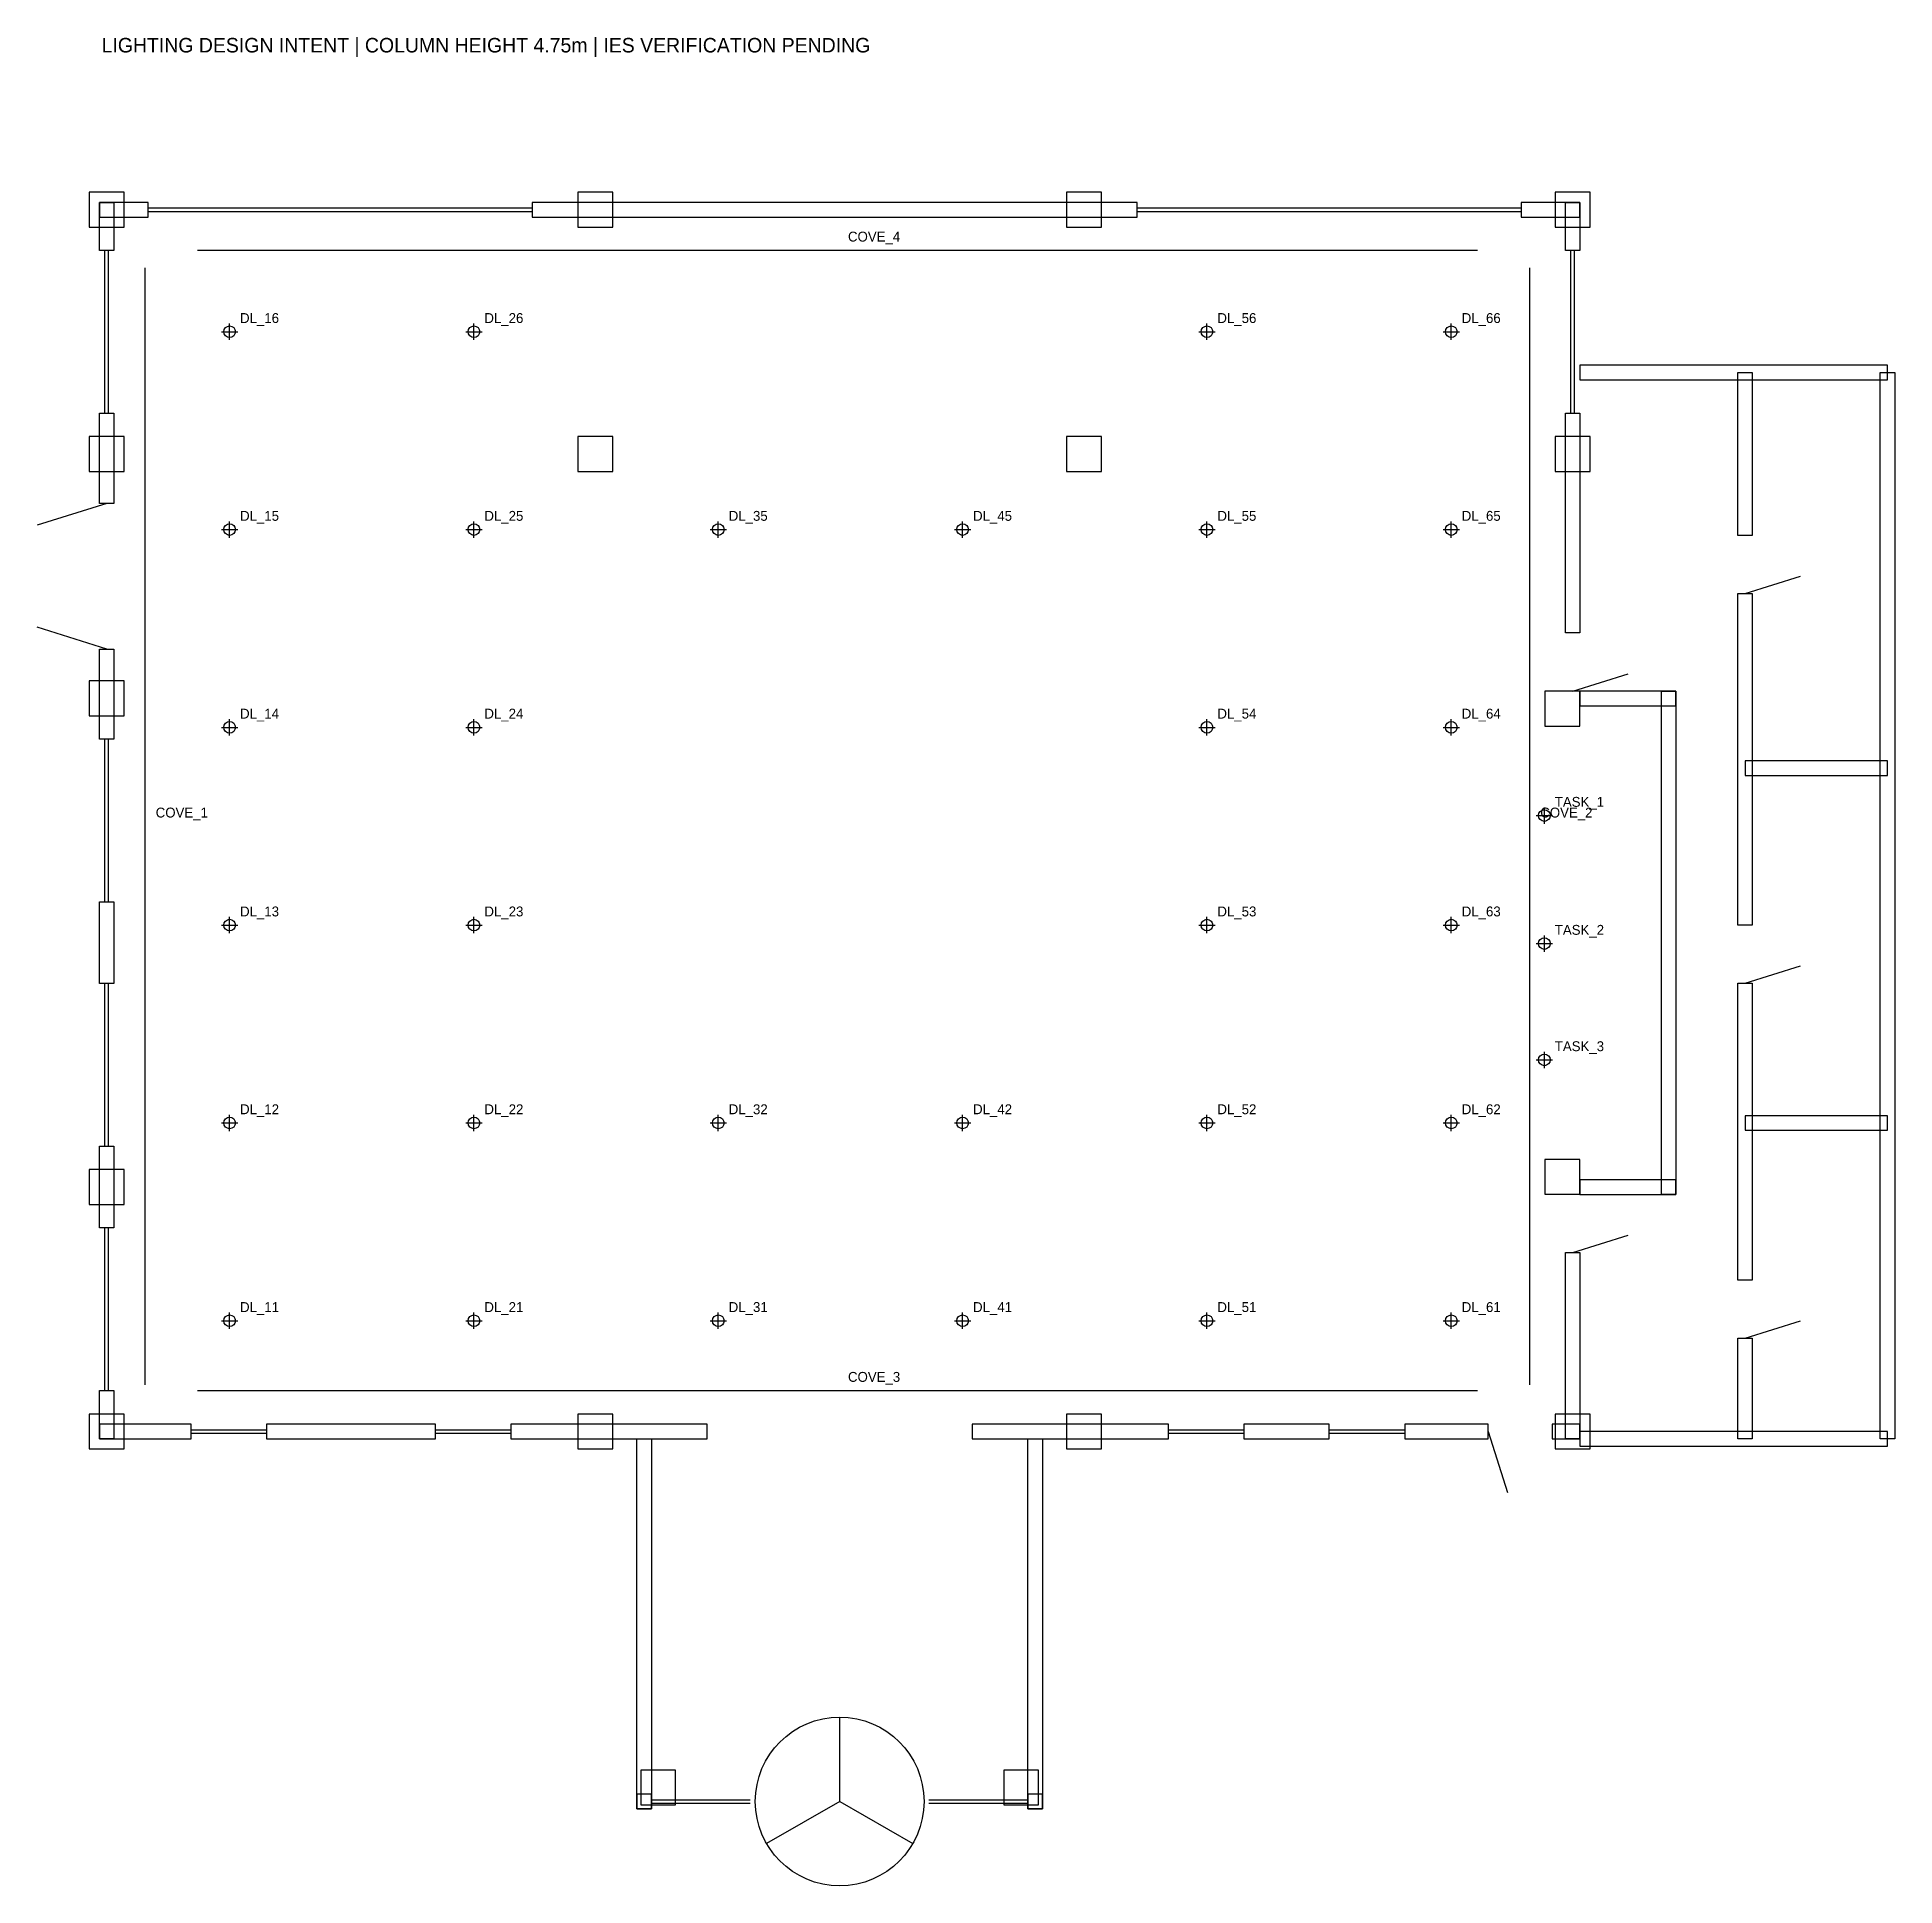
# Model space of a CAD drawing. Header units: metres. Extents: x 19.7 to 51.6, y 7.5 to 39.3.
import ezdxf

# ---------------------------------------------------------------- set-up
doc = ezdxf.new("R2010")
doc.units = ezdxf.units.M
for name, color, linetype in [('00_SOURCE_ARCHITECTURE', 8, 'Continuous'), ('01_GENERAL_DL', 2, 'Continuous'), ('02_RECEPTION_TASK', 1, 'Continuous'), ('03_COVE', 3, 'Continuous'), ('05_IDS', 7, 'Continuous')]:
    doc.layers.add(name, color=color, linetype=linetype)

msp = doc.modelspace()

# ---------------------------------------------------------------- linework, layer by layer
at = {"layer": '00_SOURCE_ARCHITECTURE'}
for p, q in [((21.6, 36.327), (28.2, 36.327)), ((21.6, 36.267), (28.2, 36.267)), ((38.6, 36.327), (45.2, 36.327)), ((38.6, 36.267), (45.2, 36.267)), ((20.857, 32.799), (20.857, 35.595)), ((20.917, 32.799), (20.917, 35.595)), ((46.057, 32.799), (46.057, 35.595)), ((46.117, 32.799), (46.117, 35.595)), ((20.887, 31.249), (19.692, 30.874)), ((49.05, 29.7), (50.004, 30)), ((20.887, 28.744), (19.692, 29.12)), ((46.087, 28.022), (47.041, 28.322)), ((20.857, 24.399), (20.857, 27.195)), ((20.917, 24.399), (20.917, 27.195)), ((20.857, 20.199), (20.857, 22.995)), ((20.917, 20.199), (20.917, 22.995)), ((49.05, 23), (50.004, 23.3)), ((20.857, 15.999), (20.857, 18.795)), ((20.917, 15.999), (20.917, 18.795)), ((46.087, 18.372), (47.041, 18.672)), ((49.05, 16.9), (50.004, 17.2)), ((22.337, 15.327), (23.637, 15.327)), ((22.337, 15.267), (23.637, 15.267)), ((26.537, 15.327), (27.837, 15.327)), ((26.537, 15.267), (27.837, 15.267)), ((39.137, 15.327), (40.437, 15.327)), ((39.137, 15.267), (40.437, 15.267)), ((41.9, 15.327), (43.2, 15.327)), ((41.9, 15.267), (43.2, 15.267)), ((44.637, 15.297), (44.967, 14.247)), ((33.487, 8.937), (33.487, 10.387)), ((30.25, 8.967), (31.95, 8.967)), ((35.02, 8.967), (36.72, 8.967)), ((30.25, 8.907), (31.95, 8.907)), ((33.487, 8.937), (32.231, 8.212)), ((33.487, 8.937), (34.743, 8.212)), ((35.02, 8.907), (36.72, 8.907))]:
    msp.add_line(p, q, dxfattribs=at)
for points in [[(20.587, 35.997), (21.187, 35.997), (21.187, 36.597), (20.587, 36.597)], [(20.762, 36.172), (21.6, 36.172), (21.6, 36.422), (20.762, 36.422)], [(20.762, 35.595), (20.762, 36.422), (21.012, 36.422), (21.012, 35.595)], [(28.2, 36.172), (38.6, 36.172), (38.6, 36.422), (28.2, 36.422)], [(28.987, 35.997), (29.587, 35.997), (29.587, 36.597), (28.987, 36.597)], [(37.387, 35.997), (37.987, 35.997), (37.987, 36.597), (37.387, 36.597)], [(45.2, 36.172), (46.212, 36.172), (46.212, 36.422), (45.2, 36.422)], [(45.787, 35.997), (46.387, 35.997), (46.387, 36.597), (45.787, 36.597)], [(45.962, 35.595), (45.962, 36.422), (46.212, 36.422), (46.212, 35.595)], [(46.212, 33.375), (51.5, 33.375), (51.5, 33.625), (46.212, 33.625)], [(48.925, 30.7), (48.925, 33.5), (49.175, 33.5), (49.175, 30.7)], [(51.375, 15.172), (51.375, 33.5), (51.625, 33.5), (51.625, 15.172)], [(20.762, 31.249), (20.762, 32.799), (21.012, 32.799), (21.012, 31.249)], [(45.962, 29.022), (45.962, 32.799), (46.212, 32.799), (46.212, 29.022)], [(20.587, 31.797), (21.187, 31.797), (21.187, 32.397), (20.587, 32.397)], [(28.987, 31.797), (29.587, 31.797), (29.587, 32.397), (28.987, 32.397)], [(37.387, 31.797), (37.987, 31.797), (37.987, 32.397), (37.387, 32.397)], [(45.787, 31.797), (46.387, 31.797), (46.387, 32.397), (45.787, 32.397)], [(48.925, 24), (48.925, 29.7), (49.175, 29.7), (49.175, 24)], [(20.762, 27.195), (20.762, 28.744), (21.012, 28.744), (21.012, 27.195)], [(20.587, 27.597), (21.187, 27.597), (21.187, 28.197), (20.587, 28.197)], [(45.61, 27.42), (46.21, 27.42), (46.21, 28.02), (45.61, 28.02)], [(46.212, 27.772), (47.862, 27.772), (47.862, 28.022), (46.212, 28.022)], [(47.612, 19.372), (47.612, 28.022), (47.862, 28.022), (47.862, 19.372)], [(49.05, 26.575), (51.5, 26.575), (51.5, 26.825), (49.05, 26.825)], [(20.762, 22.995), (20.762, 24.399), (21.012, 24.399), (21.012, 22.995)], [(48.925, 17.9), (48.925, 23), (49.175, 23), (49.175, 17.9)], [(49.05, 20.475), (51.5, 20.475), (51.5, 20.725), (49.05, 20.725)], [(20.762, 18.795), (20.762, 20.199), (21.012, 20.199), (21.012, 18.795)], [(45.61, 19.374), (46.21, 19.374), (46.21, 19.974), (45.61, 19.974)], [(20.587, 19.197), (21.187, 19.197), (21.187, 19.797), (20.587, 19.797)], [(46.212, 19.372), (47.862, 19.372), (47.862, 19.622), (46.212, 19.622)], [(45.962, 15.172), (45.962, 18.372), (46.212, 18.372), (46.212, 15.172)], [(48.925, 15.172), (48.925, 16.9), (49.175, 16.9), (49.175, 15.172)], [(20.762, 15.172), (20.762, 15.999), (21.012, 15.999), (21.012, 15.172)], [(20.587, 14.997), (21.187, 14.997), (21.187, 15.597), (20.587, 15.597)], [(20.762, 15.172), (22.337, 15.172), (22.337, 15.422), (20.762, 15.422)], [(23.637, 15.172), (26.537, 15.172), (26.537, 15.422), (23.637, 15.422)], [(27.837, 15.172), (31.212, 15.172), (31.212, 15.422), (27.837, 15.422)], [(28.987, 14.997), (29.587, 14.997), (29.587, 15.597), (28.987, 15.597)], [(35.762, 15.172), (39.137, 15.172), (39.137, 15.422), (35.762, 15.422)], [(37.387, 14.997), (37.987, 14.997), (37.987, 15.597), (37.387, 15.597)], [(40.437, 15.172), (41.9, 15.172), (41.9, 15.422), (40.437, 15.422)], [(43.2, 15.172), (44.637, 15.172), (44.637, 15.422), (43.2, 15.422)], [(45.737, 15.172), (46.212, 15.172), (46.212, 15.422), (45.737, 15.422)], [(45.787, 14.997), (46.387, 14.997), (46.387, 15.597), (45.787, 15.597)], [(30.002, 8.812), (30.002, 15.172), (30.252, 15.172), (30.252, 8.812)], [(36.722, 8.812), (36.722, 15.172), (36.972, 15.172), (36.972, 8.812)], [(46.212, 15.047), (51.5, 15.047), (51.5, 15.297), (46.212, 15.297)], [(30.067, 8.877), (30.667, 8.877), (30.667, 9.477), (30.067, 9.477)], [(36.307, 8.877), (36.907, 8.877), (36.907, 9.477), (36.307, 9.477)], [(30.002, 8.812), (30.25, 8.812), (30.25, 9.062), (30.002, 9.062)], [(36.72, 8.812), (36.972, 8.812), (36.972, 9.062), (36.72, 9.062)]]:
    msp.add_lwpolyline(points, close=True, dxfattribs=at)
msp.add_circle((33.487, 8.937), 1.45, dxfattribs=at)
at = {"layer": '01_GENERAL_DL'}
for p, q in [((22.86, 34.2), (23.14, 34.2)), ((23, 34.06), (23, 34.34)), ((27.06, 34.2), (27.34, 34.2)), ((27.2, 34.06), (27.2, 34.34)), ((39.66, 34.2), (39.94, 34.2)), ((39.8, 34.06), (39.8, 34.34)), ((43.86, 34.2), (44.14, 34.2)), ((44, 34.06), (44, 34.34)), ((22.86, 30.8), (23.14, 30.8)), ((23, 30.66), (23, 30.94)), ((27.06, 30.8), (27.34, 30.8)), ((27.2, 30.66), (27.2, 30.94)), ((31.26, 30.8), (31.54, 30.8)), ((31.4, 30.66), (31.4, 30.94)), ((35.46, 30.8), (35.74, 30.8)), ((35.6, 30.66), (35.6, 30.94)), ((39.66, 30.8), (39.94, 30.8)), ((39.8, 30.66), (39.8, 30.94)), ((43.86, 30.8), (44.14, 30.8)), ((44, 30.66), (44, 30.94)), ((23, 27.26), (23, 27.54)), ((27.2, 27.26), (27.2, 27.54)), ((39.8, 27.26), (39.8, 27.54)), ((44, 27.26), (44, 27.54)), ((22.86, 27.4), (23.14, 27.4)), ((27.06, 27.4), (27.34, 27.4)), ((39.66, 27.4), (39.94, 27.4)), ((43.86, 27.4), (44.14, 27.4)), ((22.86, 24), (23.14, 24)), ((23, 23.86), (23, 24.14)), ((27.06, 24), (27.34, 24)), ((27.2, 23.86), (27.2, 24.14)), ((39.66, 24), (39.94, 24)), ((39.8, 23.86), (39.8, 24.14)), ((43.86, 24), (44.14, 24)), ((44, 23.86), (44, 24.14)), ((22.86, 20.6), (23.14, 20.6)), ((23, 20.46), (23, 20.74)), ((27.06, 20.6), (27.34, 20.6)), ((27.2, 20.46), (27.2, 20.74)), ((31.26, 20.6), (31.54, 20.6)), ((31.4, 20.46), (31.4, 20.74)), ((35.46, 20.6), (35.74, 20.6)), ((35.6, 20.46), (35.6, 20.74)), ((39.66, 20.6), (39.94, 20.6)), ((39.8, 20.46), (39.8, 20.74)), ((43.86, 20.6), (44.14, 20.6)), ((44, 20.46), (44, 20.74)), ((23, 17.06), (23, 17.34)), ((27.2, 17.06), (27.2, 17.34)), ((31.4, 17.06), (31.4, 17.34)), ((35.6, 17.06), (35.6, 17.34)), ((39.8, 17.06), (39.8, 17.34)), ((44, 17.06), (44, 17.34)), ((22.86, 17.2), (23.14, 17.2)), ((27.06, 17.2), (27.34, 17.2)), ((31.26, 17.2), (31.54, 17.2)), ((35.46, 17.2), (35.74, 17.2)), ((39.66, 17.2), (39.94, 17.2)), ((43.86, 17.2), (44.14, 17.2))]:
    msp.add_line(p, q, dxfattribs=at)
for centre in [(23, 34.2), (27.2, 34.2), (39.8, 34.2), (44, 34.2), (23, 30.8), (27.2, 30.8), (31.4, 30.8), (35.6, 30.8), (39.8, 30.8), (44, 30.8), (23, 27.4), (27.2, 27.4), (39.8, 27.4), (44, 27.4), (23, 24), (27.2, 24), (39.8, 24), (44, 24), (23, 20.6), (27.2, 20.6), (31.4, 20.6), (35.6, 20.6), (39.8, 20.6), (44, 20.6), (23, 17.2), (27.2, 17.2), (31.4, 17.2), (35.6, 17.2), (39.8, 17.2), (44, 17.2)]:
    msp.add_circle(centre, 0.1, dxfattribs=at)
at = {"layer": '02_RECEPTION_TASK'}
for p, q in [((45.46, 25.884), (45.74, 25.884)), ((45.6, 25.744), (45.6, 26.024)), ((45.46, 23.684), (45.74, 23.684)), ((45.6, 23.544), (45.6, 23.824)), ((45.6, 21.544), (45.6, 21.824)), ((45.46, 21.684), (45.74, 21.684))]:
    msp.add_line(p, q, dxfattribs=at)
for centre in [(45.6, 25.884), (45.6, 23.684), (45.6, 21.684)]:
    msp.add_circle(centre, 0.1, dxfattribs=at)
at = {"layer": '03_COVE'}
for p, q in [((22.45, 35.6), (44.45, 35.6)), ((21.55, 16.1), (21.55, 35.3)), ((45.35, 16.1), (45.35, 35.3)), ((22.45, 16), (44.45, 16))]:
    msp.add_line(p, q, dxfattribs=at)

# ---------------------------------------------------------------- texts
at = {"layer": '05_IDS'}
for s, height, p in [('LIGHTING DESIGN INTENT | COLUMN HEIGHT 4.75m | IES VERIFICATION PENDING', 0.25, (20.8, 39)), ('COVE_4', 0.17, (33.63, 35.75)), ('DL_16', 0.17, (23.18, 34.35)), ('DL_26', 0.17, (27.38, 34.35)), ('DL_56', 0.17, (39.98, 34.35)), ('DL_66', 0.17, (44.18, 34.35)), ('DL_15', 0.17, (23.18, 30.95)), ('DL_25', 0.17, (27.38, 30.95)), ('DL_35', 0.17, (31.58, 30.95)), ('DL_45', 0.17, (35.78, 30.95)), ('DL_55', 0.17, (39.98, 30.95)), ('DL_65', 0.17, (44.18, 30.95)), ('DL_14', 0.17, (23.18, 27.55)), ('DL_24', 0.17, (27.38, 27.55)), ('DL_54', 0.17, (39.98, 27.55)), ('DL_64', 0.17, (44.18, 27.55)), ('TASK_1', 0.17, (45.78, 26.034)), ('COVE_1', 0.17, (21.73, 25.85)), ('COVE_2', 0.17, (45.53, 25.85)), ('DL_13', 0.17, (23.18, 24.15)), ('DL_23', 0.17, (27.38, 24.15)), ('DL_53', 0.17, (39.98, 24.15)), ('DL_63', 0.17, (44.18, 24.15)), ('TASK_2', 0.17, (45.78, 23.834)), ('TASK_3', 0.17, (45.78, 21.834)), ('DL_12', 0.17, (23.18, 20.75)), ('DL_22', 0.17, (27.38, 20.75)), ('DL_32', 0.17, (31.58, 20.75)), ('DL_42', 0.17, (35.78, 20.75)), ('DL_52', 0.17, (39.98, 20.75)), ('DL_62', 0.17, (44.18, 20.75)), ('DL_11', 0.17, (23.18, 17.35)), ('DL_21', 0.17, (27.38, 17.35)), ('DL_31', 0.17, (31.58, 17.35)), ('DL_41', 0.17, (35.78, 17.35)), ('DL_51', 0.17, (39.98, 17.35)), ('DL_61', 0.17, (44.18, 17.35)), ('COVE_3', 0.17, (33.63, 16.15))]:
    msp.add_text(s, height=height, dxfattribs=at).set_placement(p)

doc.saveas('drawing.dxf')
